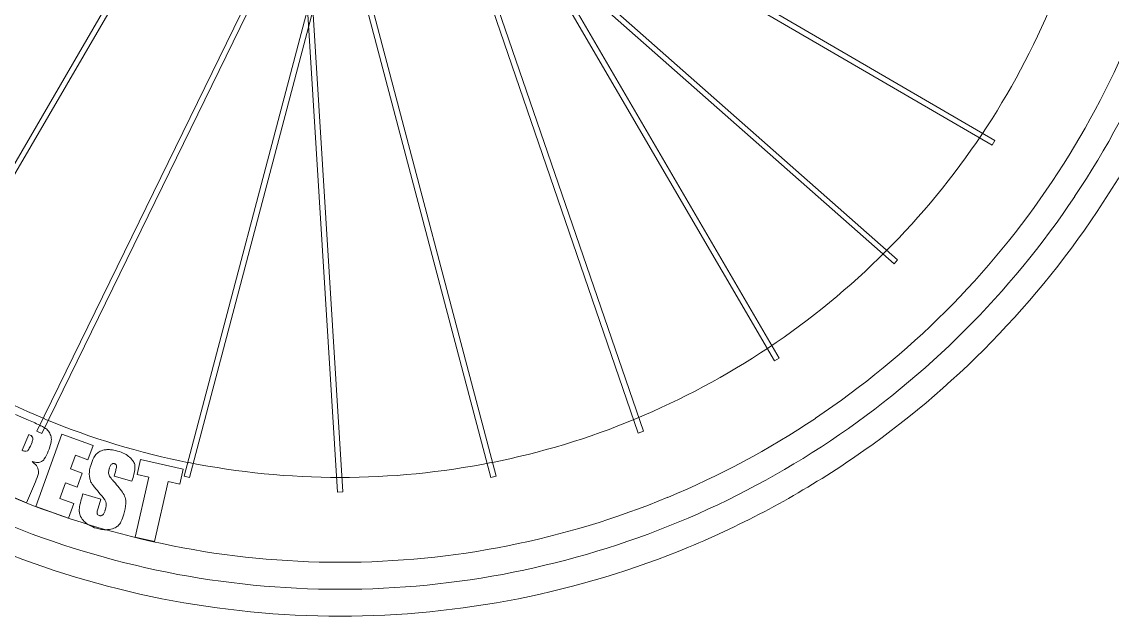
# Model space of a CAD drawing. Extents: x 3 to 469, y 9 to 280.
# Drawn here: x 64.8 to 178.6, y 8.7 to 70.8 of the extents above; entities that cross this region are included whole.
import ezdxf

# ---------------------------------------------------------------- set-up
doc = ezdxf.new("R2010")
doc.units = 0
doc.layers.add('Layer_1', color=7, linetype='Continuous', lineweight=0, true_color=0xffffff)

msp = doc.modelspace()

# ---------------------------------------------------------------- linework, layer by layer
at = {"layer": 'Layer_1', "color": 7, "true_color": 0xffffff}
for p, q in [((52.2, 35.63), (92.53, 104.9)), ((103.53, 104.89), (143.86, 35.63)), ((93.02, 104.61), (52.68, 35.35)), ((143.37, 35.35), (103.04, 104.61)), ((129.16, 27.81), (103.12, 103.61)), ((103.65, 103.8), (129.69, 28)), ((97.75, 21.64), (92.8, 101.64)), ((93.36, 101.68), (98.31, 21.68)), ((81.75, 23.31), (102.21, 100.8)), ((102.75, 100.66), (82.29, 23.16)), ((113.76, 23.16), (93.3, 100.66)), ((93.85, 100.8), (114.31, 23.31)), ((66.37, 28.03), (101.56, 100.04)), ((102.07, 99.79), (66.88, 27.78)), ((155.86, 45.48), (95.79, 98.55)), ((96.16, 98.97), (156.23, 45.9)), ((166.11, 57.88), (96.84, 98.21)), ((97.13, 98.7), (166.39, 58.37)), ((166.39, 58.37), (166.11, 57.88)), ((156.23, 45.9), (155.86, 45.48)), ((143.86, 35.63), (143.37, 35.35)), ((64.14, 29.75), (65.5, 29.17)), ((65.52, 27.67), (64.82, 26.03)), ((66.26, 20.16), (68.98, 27.71)), ((66.88, 27.78), (66.37, 28.03)), ((68.98, 27.71), (72.25, 26.53)), ((129.69, 28), (129.16, 27.81)), ((65.69, 26.45), (65.86, 26.85)), ((72.25, 26.53), (71.7, 25.02)), ((70.39, 25.5), (69.88, 24.07)), ((71.7, 25.02), (70.39, 25.5)), ((69.88, 24.07), (71.11, 23.62)), ((76.84, 23.48), (77.19, 25.04)), ((77.19, 25.04), (81.64, 24.04)), ((81.64, 24.04), (81.29, 22.47)), ((71.11, 23.62), (70.59, 22.18)), ((74.43, 23.33), (74.6, 23.9)), ((76.29, 22.78), (74.43, 23.33)), ((76.38, 23.09), (76.29, 22.78)), ((76.63, 16.94), (78.04, 23.21)), ((78.04, 23.21), (76.84, 23.48)), ((82.29, 23.16), (81.75, 23.31)), ((114.31, 23.31), (113.76, 23.16)), ((66.11, 22.49), (65.28, 20.54)), ((69.36, 22.63), (68.76, 20.97)), ((70.59, 22.18), (69.36, 22.63)), ((80.07, 22.75), (78.66, 16.49)), ((81.29, 22.47), (80.07, 22.75)), ((98.31, 21.68), (97.75, 21.64)), ((65.28, 20.54), (63.5, 21.3)), ((68.76, 20.97), (70.21, 20.45)), ((71.02, 20.96), (71.17, 21.47)), ((71.17, 21.47), (73.03, 20.92)), ((73.03, 20.92), (72.75, 19.98)), ((69.66, 18.94), (66.26, 20.16)), ((70.21, 20.45), (69.66, 18.94)), ((78.66, 16.49), (76.63, 16.94))]:
    msp.add_line(p, q, dxfattribs=at)
for centre, radius, start, end in [((98.32, 103.62), 80.25, 326.213, 337.4787), ((98.35, 103.61), 89.07, 326.2113, 337.4753), ((98.36, 103.61), 91.88, 326.2113, 337.4753), ((98.37, 103.61), 94.69, 326.2113, 337.4753), ((97.7, 104.04), 81, 303.7887, 326.213), ((97.66, 104.08), 89.9, 303.787, 326.2113), ((97.65, 104.09), 92.74, 303.787, 326.2113), ((97.64, 104.1), 95.58, 303.787, 326.2113), ((97.94, 103.42), 80.25, 236.213, 247.4787), ((98.11, 103.42), 80.25, 292.5247, 303.7887), ((55.23, 5.05), 26.21, 63.7263, 66.9445), ((65.32, 25.5), 3.41, 54.8002, 63.7263), ((97.76, 102.97), 79.77, 247.4787, 258.7884), ((98.3, 102.97), 79.77, 281.2133, 292.5247), ((98.12, 103.38), 89.07, 292.5213, 303.787), ((64.94, 26.3), 1.49, 53.5058, 66.9429), ((65.61, 27.21), 0.358, 25.8871, 53.5058), ((65.67, 27.24), 0.287, 352.16, 25.8909), ((66.53, 27.21), 1.32, 32.6436, 54.7979), ((66.35, 27.1), 1.53, 12.0994, 32.6436), ((66.48, 27.12), 1.4, 349.4026, 12.0989), ((63.6, 27.34), 2.27, 324.2441, 336.9438), ((64.59, 27.39), 1.38, 336.947, 352.16), ((63.33, 27.71), 4.6, 336.9457, 349.4026), ((98.13, 103.37), 91.88, 292.5213, 303.787), ((65.58, 27.81), 1.94, 246.9469, 255.2153), ((65.24, 26.53), 0.609, 255.2153, 270), ((65.27, 26.13), 0.209, 281.4546, 324.2441), ((66.41, 25.59), 0.872, 301.1503, 326.4276), ((62.99, 27.86), 4.97, 326.4276, 336.9436), ((77, 22.93), 5.23, 153.4861, 163.4029), ((73.61, 24.62), 1.44, 134.5247, 153.4861), ((73.55, 24.68), 1.35, 114.6115, 134.5248), ((73.78, 24.17), 1.92, 97.9178, 114.6115), ((73.83, 23.86), 2.23, 93.8524, 97.9164), ((73.84, 23.61), 2.48, 90, 93.8524), ((73.84, 23.32), 2.77, 80.9003, 90), ((73.63, 22.03), 4.08, 73.4057, 80.9003), ((73.58, 21.85), 4.27, 62.6177, 73.4019), ((74.38, 23.38), 2.54, 48.6279, 62.6177), ((74.65, 23.7), 2.12, 32.217, 48.6281), ((66.67, 27.35), 2.63, 252.1064, 259.6017), ((64.13, 22.55), 2.88, 40.623, 53.0039), ((66.44, 26.11), 1.37, 259.6017, 270), ((65.74, 23.93), 0.756, 16.3136, 40.623), ((66.44, 25.73), 0.991, 270, 283.8555), ((64.7, 23.63), 1.85, 6.1116, 16.3122), ((66.53, 25.39), 0.638, 283.8555, 301.1476), ((75.82, 23.28), 4, 163.4047, 172.4563), ((76.03, 23.51), 2.18, 163.4003, 173.7444), ((75.36, 23.71), 1.49, 151.6239, 163.4028), ((74.48, 24.18), 0.483, 130.8772, 151.6239), ((74.39, 24.29), 0.345, 111.2319, 130.874), ((74.37, 24.33), 0.296, 90, 111.2319), ((74.37, 24.29), 0.34, 81.1884, 90), ((74.35, 24.2), 0.436, 73.4101, 81.1884), ((74.37, 24.26), 0.372, 48.9217, 73.3998), ((71.79, 24.74), 2.93, 343.4022, 351.4314), ((74.47, 24.37), 0.222, 17.0991, 48.9217), ((74.4, 24.35), 0.292, 351.4314, 17.088), ((69.71, 25.07), 6.96, 343.4031, 351.1806), ((75.6, 24.29), 1.01, 8.2985, 32.217), ((75.16, 24.23), 1.45, 351.1806, 8.2984), ((98.03, 104.34), 81.16, 258.7884, 270), ((98.03, 104.34), 81.16, 270, 281.2133), ((98.13, 103.36), 94.69, 292.5213, 303.787), ((45.99, 31.05), 21.87, 336.9447, 339.4897), ((65.41, 23.79), 1.13, 339.4897, 350.706), ((65.73, 23.74), 0.812, 350.7061, 6.1116), ((73.76, 23.55), 1.92, 172.4563, 185.5203), ((74.15, 23.59), 2.31, 185.52, 196.3651), ((73.24, 23.32), 1.37, 196.3651, 210.487), ((74.56, 23.67), 0.71, 173.7444, 191.9294), ((74.42, 23.62), 0.56, 190.4529, 213.5119), ((76.79, 25.19), 3.4, 213.5119, 222.822), ((64.63, 13.97), 13.14, 35.6683, 42.6539), ((74.5, 24.07), 2.83, 210.487, 217.4044), ((89.03, 35.18), 21.12, 217.4044, 219.9365), ((73.67, 20.47), 2.01, 17.7488, 35.6683), ((97.73, 102.89), 88.53, 247.4753, 258.7867), ((77.55, 19.02), 6.81, 163.4025, 170.8963), ((60.81, 11.46), 15.74, 36.7816, 40.1643), ((72.18, 19.97), 1.54, 25.9638, 36.7816), ((73.07, 20.42), 0.544, 354.9221, 24.0972), ((74.08, 20.6), 1.58, 355.3364, 17.7496), ((98.33, 102.89), 88.53, 281.2116, 292.5213), ((73.09, 19.73), 2.3, 170.8963, 183.8186), ((72.02, 19.66), 1.22, 183.8185, 207.2081), ((73.01, 19.49), 0.354, 171.4134, 195.4999), ((75.78, 19.08), 3.16, 163.4047, 171.4134), ((72.89, 19.46), 0.237, 195.4894, 229.1583), ((72.89, 19.66), 0.533, 311.5341, 331.5917), ((72.02, 20.13), 1.53, 331.5917, 343.4034), ((70.2, 20.67), 3.42, 343.4041, 354.9221), ((70.14, 20.92), 5.53, 343.4033, 355.3364), ((97.72, 102.87), 91.33, 247.4753, 258.7867), ((72.76, 20.04), 2.05, 207.2081, 225.2414), ((73.01, 20.29), 2.41, 225.243, 240.8928), ((73.03, 19.63), 0.451, 229.1583, 253.4084), ((73.04, 19.66), 0.483, 253.3932, 261.135), ((73.03, 19.54), 0.369, 261.135, 270), ((73.03, 19.49), 0.316, 270, 291.4035), ((73.01, 19.53), 0.357, 291.4035, 311.5455), ((73.82, 19.18), 1.47, 317.0846, 334.3933), ((70.28, 20.88), 5.39, 334.3933, 343.4029), ((98.34, 102.87), 91.33, 281.2116, 292.5213), ((73.67, 21.47), 3.76, 240.8928, 253.4024), ((73.7, 21.57), 3.86, 253.4053, 261.1102), ((73.55, 20.62), 2.9, 261.1102, 270), ((73.55, 20.41), 2.69, 270, 274.4149), ((73.56, 20.22), 2.5, 274.4149, 278.9954), ((73.6, 19.97), 2.25, 278.9931, 294.6817), ((74.08, 18.94), 1.11, 294.6817, 317.0897), ((98.03, 104.41), 90.09, 258.7867, 270), ((98.03, 104.41), 90.09, 270, 281.2116), ((97.71, 102.84), 94.12, 247.4753, 258.7867), ((98.35, 102.84), 94.12, 281.2116, 292.5213), ((98.03, 104.43), 92.93, 258.7867, 270), ((98.03, 104.43), 92.93, 270, 281.2116), ((98.03, 104.46), 95.77, 258.7867, 270), ((98.03, 104.46), 95.77, 270, 281.2116)]:
    msp.add_arc(centre, radius, start, end, dxfattribs=at)

doc.saveas('drawing.dxf')
